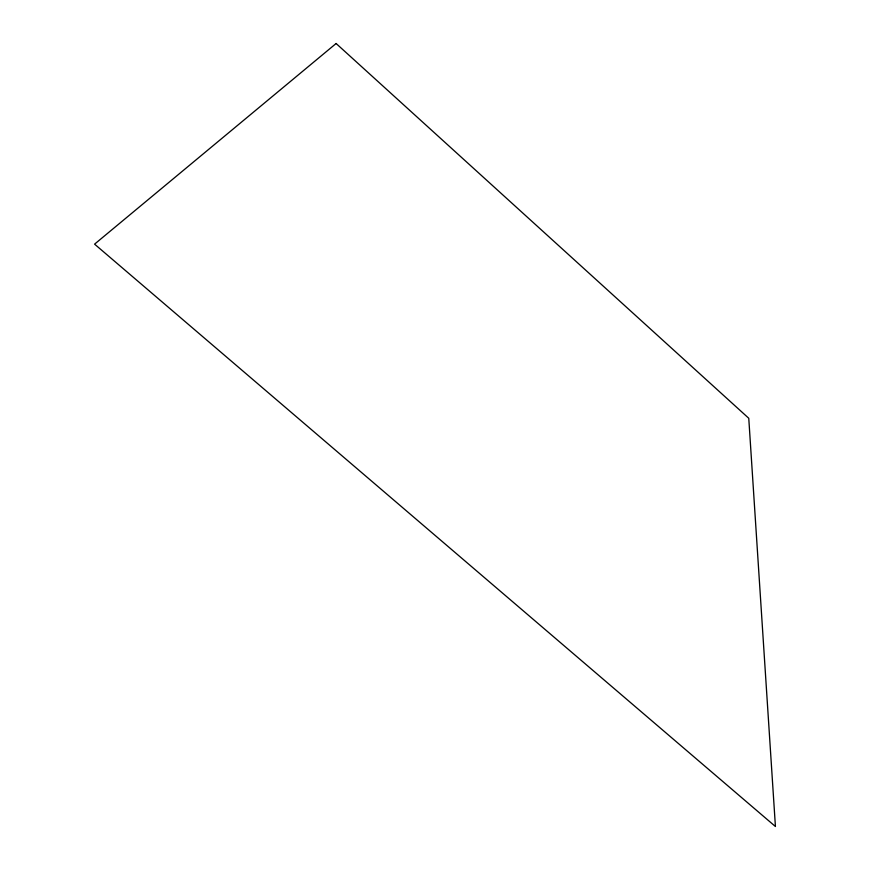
<?xml version="1.0" encoding="UTF-8"?>
<svg xmlns="http://www.w3.org/2000/svg" width="870" height="870" viewBox="0 0 870 870"><rect width="100%" height="100%" fill="white"/><g stroke="black" fill="none" stroke-linecap="round" stroke-linejoin="round"><path stroke-width="1.3" d="M336.114 43.5L94.58 244.144L775.42 826.5L748.765 418.274L336.114 43.5"/></g></svg>
